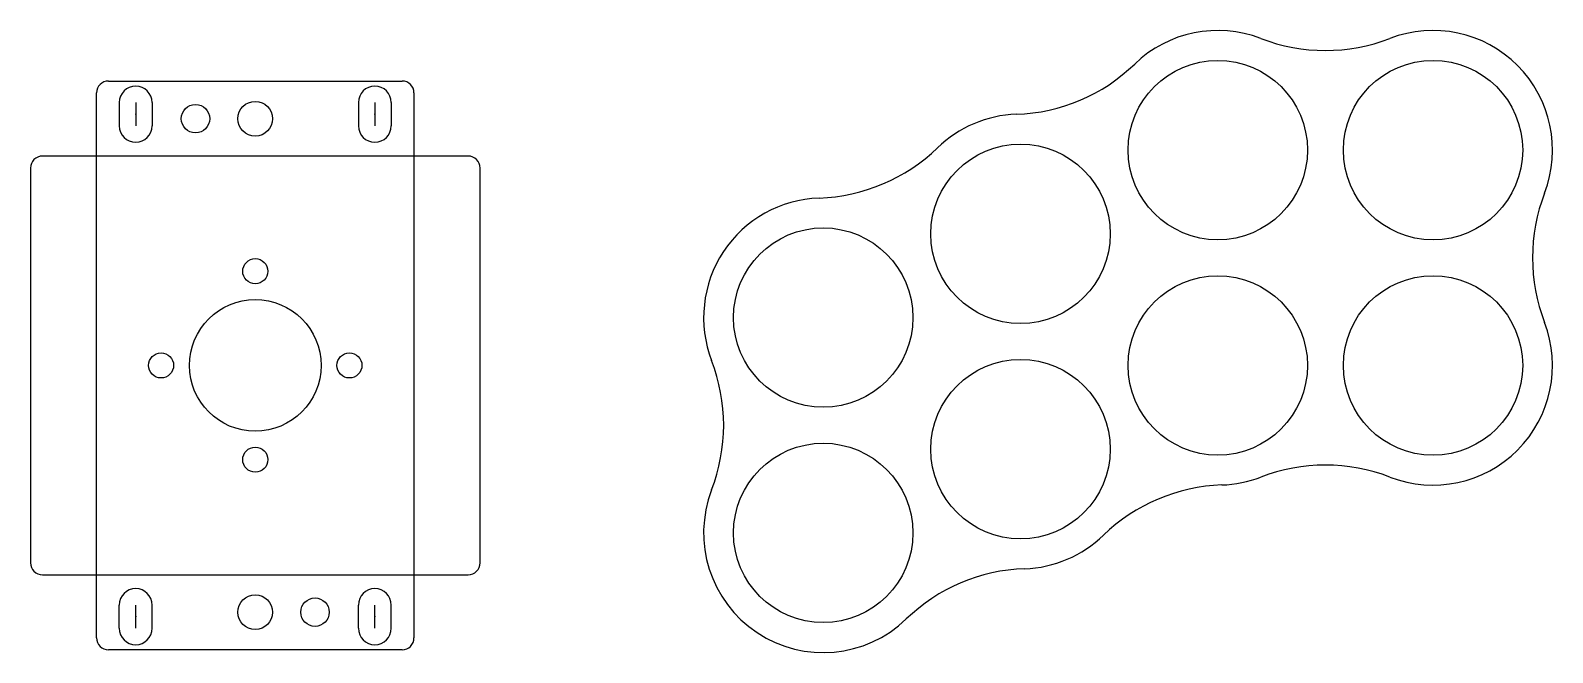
# Model space of a CAD drawing. Header units: millimetres. Extents: x -122 to 133, y 38 to 142.
import ezdxf

# ---------------------------------------------------------------- set-up
doc = ezdxf.new("R2010")
doc.units = ezdxf.units.MM
doc.header["$PDSIZE"] = -1
doc.linetypes.add('CENTERX2', pattern=[20.32, 12.7, -2.54, 2.54, -2.54])

msp = doc.modelspace()

# ---------------------------------------------------------------- linework, layer by layer
at = {"color": 7, "linetype": 'Continuous'}
for p, q in [((-108.59, 133.59), (-84.04, 133.59)), ((-84.04, 133.59), (-59.49, 133.59)), ((-110.59, 40.49), (-110.59, 131.59)), ((-106.79, 129.98), (-106.79, 126.1)), ((-101.29, 129.98), (-101.29, 126.1)), ((-66.79, 129.98), (-66.79, 126.1)), ((-61.29, 129.98), (-61.29, 126.1)), ((-57.49, 131.59), (-57.49, 40.49)), ((-48.44, 121.04), (-119.64, 121.04)), ((-121.64, 119.04), (-121.64, 53.04)), ((-46.44, 86.04), (-46.44, 119.04)), ((-46.44, 53.04), (-46.44, 86.04)), ((-119.64, 51.04), (-48.44, 51.04)), ((-106.79, 42.1), (-106.79, 45.98)), ((-101.29, 42.1), (-101.29, 45.98)), ((-66.79, 42.1), (-66.79, 45.98)), ((-61.29, 42.1), (-61.29, 45.98)), ((-59.49, 38.49), (-108.59, 38.49))]:
    msp.add_line(p, q, dxfattribs=at)
at = {"color": 7, "linetype": 'CENTERX2'}
for p, q in [((-104.04, 129.98), (-104.04, 126.1)), ((-64.04, 129.98), (-64.04, 126.1)), ((-104.04, 42.1), (-104.04, 45.98)), ((-64.04, 42.1), (-64.04, 45.98))]:
    msp.add_line(p, q, dxfattribs=at)
at = {"color": 7, "linetype": 'Continuous'}
for centre, radius in [((76.96, 122.04), 15), ((112.96, 122.04), 15), ((-84.04, 127.29), 2.9), ((-94.04, 127.29), 2.38), ((43.96, 108.04), 15), ((10.96, 94.04), 15), ((-84.04, 101.79), 2.1), ((76.96, 86.04), 15), ((112.96, 86.04), 15), ((-84.04, 86.04), 11), ((-84.04, 86.04), 11), ((-84.04, 86.04), 11), ((-99.79, 86.04), 2.1), ((-68.29, 86.04), 2.1), ((43.96, 72.04), 15), ((-84.04, 70.29), 2.1), ((10.96, 58.04), 15), ((-84.04, 44.79), 2.9), ((-74.04, 44.79), 2.38)]:
    msp.add_circle(centre, radius, dxfattribs=at)
for centre, radius, start, end in [((76.96, 122.04), 20, 68.8998, 133.9949), ((94.96, 168.69), 30, 248.8998, 291.1002), ((112.96, 122.04), 20, 338.8998, 111.1002), ((42.23, 158.01), 30, 271.9825, 313.9949), ((-108.59, 131.59), 2, 90, 180), ((-104.04, 129.98), 2.75, 0, 180), ((-64.04, 129.98), 2.75, 0, 180), ((-59.49, 131.59), 2, 0, 90), ((43.96, 108.04), 20, 91.9825, 133.9949), ((-104.04, 126.1), 2.75, 180, 0), ((-64.04, 126.1), 2.75, 180, 0), ((9.23, 144.01), 30, 271.9825, 313.9949), ((-119.64, 119.04), 2, 90, 180), ((-48.44, 119.04), 2, 0, 90), ((159.6, 104.04), 30, 158.8998, 201.1002), ((10.96, 94.04), 20, 91.9825, 201.1002), ((112.96, 86.04), 20, 248.8998, 21.1002), ((-35.69, 76.04), 30, 338.8998, 21.1002), ((94.96, 39.39), 30, 68.8998, 111.1002), ((76.96, 86.04), 20, 271.9825, 291.1002), ((10.96, 58.04), 20, 158.8998, 313.9949), ((78.69, 36.07), 30, 91.9825, 133.9949), ((43.96, 72.04), 20, 271.9825, 313.9949), ((-119.64, 53.04), 2, 180, 270), ((-48.44, 53.04), 2, 270, 0), ((45.69, 22.07), 30, 91.9825, 133.9949), ((-104.04, 45.98), 2.75, 0, 180), ((-64.04, 45.98), 2.75, 0, 180), ((-104.04, 42.1), 2.75, 180, 0), ((-64.04, 42.1), 2.75, 180, 0), ((-108.59, 40.49), 2, 180, 270), ((-59.49, 40.49), 2, 270, 0)]:
    msp.add_arc(centre, radius, start, end, dxfattribs=at)
for p in [(-104.04, 128.04), (-64.04, 128.04), (-104.04, 44.04), (-64.04, 44.04)]:
    msp.add_point(p, dxfattribs=at)

doc.saveas('drawing.dxf')
